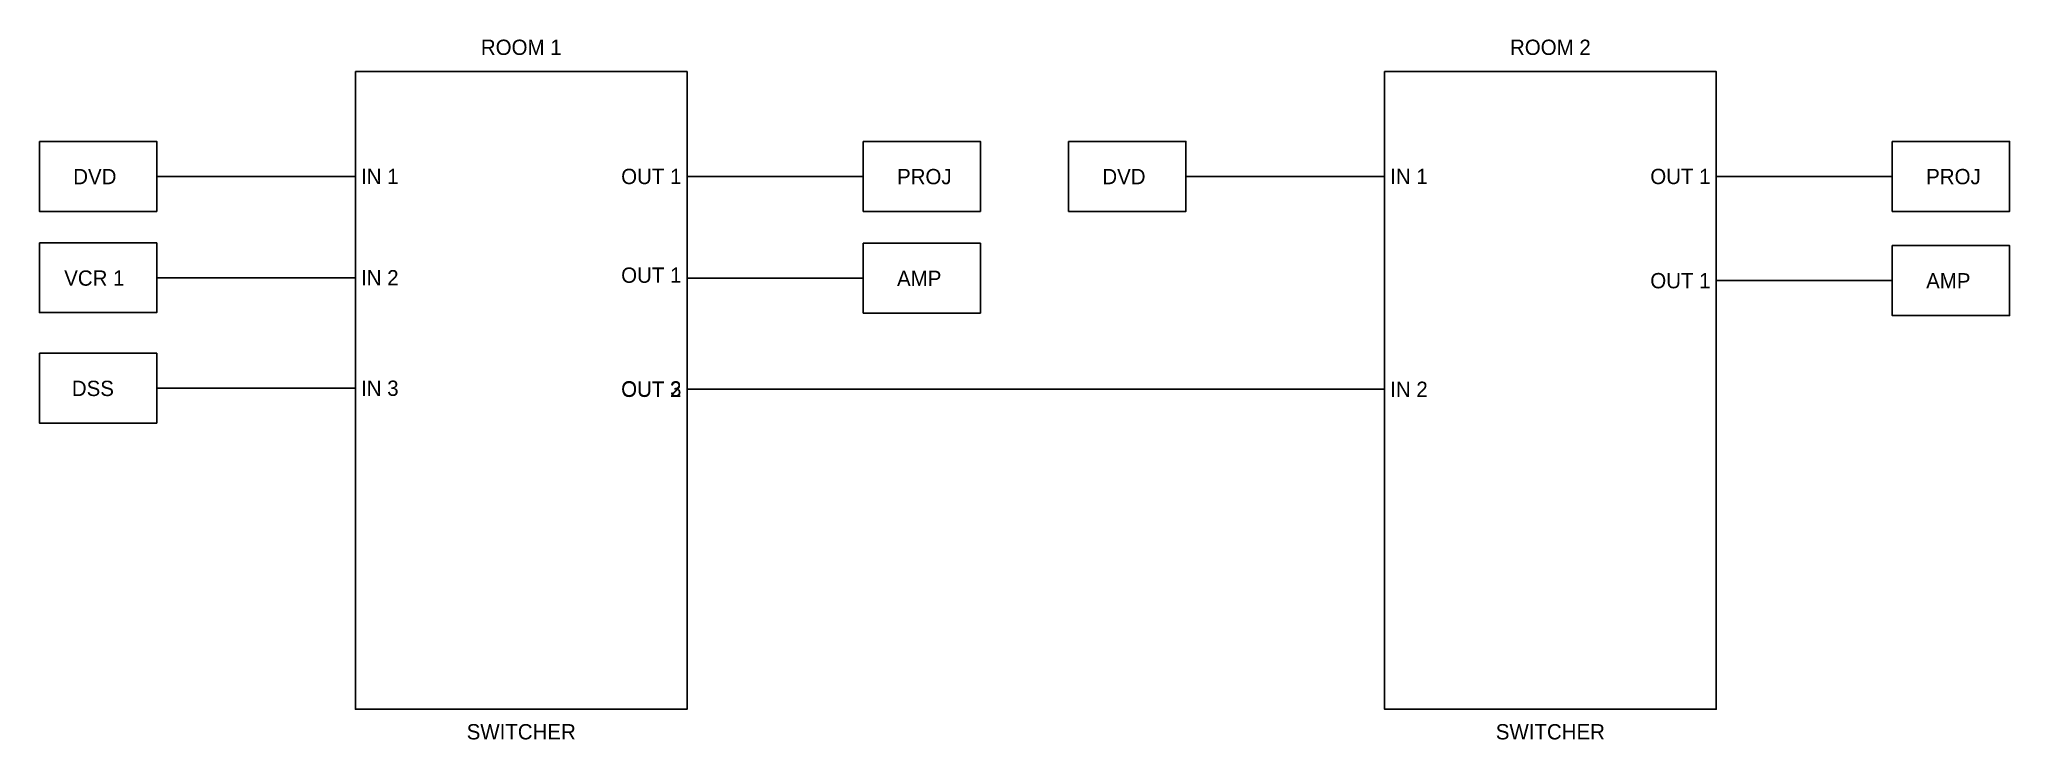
# Model space of a CAD drawing. Header units: inches. Extents: x -0.1 to 12.8, y 3.6 to 8.1.
import ezdxf
from ezdxf.enums import TextEntityAlignment as Align

# ---------------------------------------------------------------- set-up
doc = ezdxf.new("R2010")
doc.units = ezdxf.units.IN
doc.header["$MEASUREMENT"] = 0

msp = doc.modelspace()

# ---------------------------------------------------------------- linework, layer by layer
for p, q in [((0.705, 7.245), (2.003, 7.245)), ((5.322, 7.245), (4.171, 7.245)), ((7.431, 7.245), (8.729, 7.245)), ((12.047, 7.245), (10.897, 7.245)), ((0.705, 6.583), (2.003, 6.583)), ((5.322, 6.581), (4.171, 6.581)), ((12.047, 6.564), (10.897, 6.564)), ((0.705, 5.861), (2.003, 5.861)), ((8.729, 5.854), (4.171, 5.854))]:
    msp.add_line(p, q)
for points in [[(2.003, 7.93), (4.171, 7.93), (4.171, 3.763), (2.003, 3.763)], [(8.729, 7.93), (10.897, 7.93), (10.897, 3.763), (8.729, 3.763)], [(-0.062, 7.474), (0.705, 7.474), (0.705, 7.017), (-0.062, 7.017)], [(5.322, 7.474), (6.088, 7.474), (6.088, 7.017), (5.322, 7.017)], [(6.664, 7.474), (7.431, 7.474), (7.431, 7.017), (6.664, 7.017)], [(12.047, 7.474), (12.814, 7.474), (12.814, 7.017), (12.047, 7.017)], [(-0.062, 6.811), (0.705, 6.811), (0.705, 6.355), (-0.062, 6.355)], [(5.322, 6.809), (6.088, 6.809), (6.088, 6.352), (5.322, 6.352)], [(12.047, 6.793), (12.814, 6.793), (12.814, 6.336), (12.047, 6.336)], [(-0.062, 6.09), (0.705, 6.09), (0.705, 5.633), (-0.062, 5.633)]]:
    msp.add_lwpolyline(points, close=True)

# ---------------------------------------------------------------- texts
for s, p in [('ROOM 1', (3.087, 8.139)), ('ROOM 2', (9.813, 8.139)), ('SWITCHER', (3.087, 3.666)), ('SWITCHER', (9.813, 3.666))]:
    msp.add_text(s, height=0.1).set_placement(p, align=Align.TOP_CENTER)
for s, p in [('DVD', (0.159, 7.194)), ('PROJ', (5.543, 7.194)), ('DVD', (6.885, 7.194)), ('PROJ', (12.269, 7.194)), ('VCR 1', (0.1, 6.531)), ('AMP', (5.543, 6.529)), ('AMP', (12.269, 6.513)), ('DSS', (0.15, 5.81))]:
    msp.add_text(s, height=0.1).set_placement(p)
for s, p in [(' IN 1', (2.003, 7.245)), (' IN 1', (8.729, 7.245)), (' IN 2', (2.003, 6.583)), (' IN 3', (2.003, 5.861)), (' IN 2', (8.729, 5.854))]:
    msp.add_text(s, height=0.1).set_placement(p, align=Align.MIDDLE_LEFT)
for s, p in [('OUT 1 ', (4.171, 7.245)), ('OUT 1 ', (10.897, 7.245)), ('OUT 1 ', (4.171, 6.6)), ('OUT 1 ', (10.897, 6.564)), ('OUT 3 ', (4.171, 5.857)), ('OUT 2 ', (4.171, 5.854))]:
    msp.add_text(s, height=0.1).set_placement(p, align=Align.MIDDLE_RIGHT)

doc.saveas('drawing.dxf')
